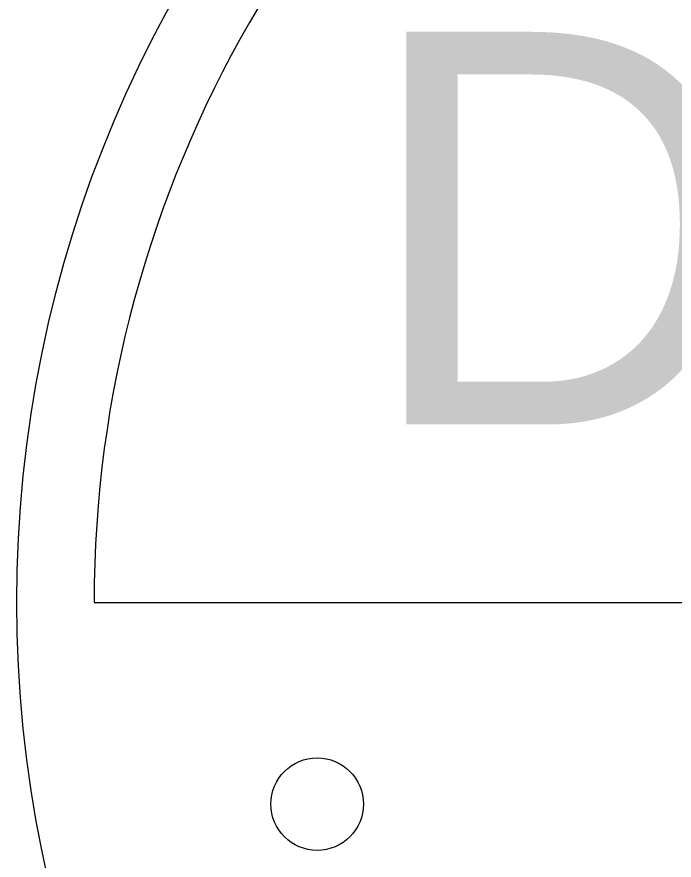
# Model space of a CAD drawing. Header units: millimetres. Extents: x -299 to 252, y -245 to 245.
# Drawn here: x -295 to -252.5, y -181.7 to -127.1 of the extents above; entities that cross this region are included whole.
import ezdxf

# ---------------------------------------------------------------- set-up
doc = ezdxf.new("R2010")
doc.units = ezdxf.units.MM
doc.header["$MEASUREMENT"] = 0
doc.styles.add('0', font='arial.ttf', dxfattribs={"height": 1})

msp = doc.modelspace()

# ---------------------------------------------------------------- linework, layer by layer
at = {"lineweight": 9}
for points in [[(-135.0011, -165.0006), (-135.0011, -120.8182), (-170.8181, -85.0012), (-215.0006, -85.0012), (-215.0006, -85.0012), (-259.183, -85.0012), (-295, -120.8182), (-295, -165.0006), (-295, -165.0006), (-295, -209.1831), (-259.183, -245), (-215.0006, -245), (-215.0006, -245), (-170.8181, -245), (-135.0011, -209.1831), (-135.0011, -165.0006)], [(-272.5845, -178.0605), (-272.5845, -176.4063), (-273.9254, -175.0654), (-275.5796, -175.0654), (-275.5796, -175.0654), (-277.2337, -175.0654), (-278.5747, -176.4063), (-278.5747, -178.0605), (-278.5747, -178.0605), (-278.5747, -179.7146), (-277.2337, -181.0555), (-275.5796, -181.0555), (-275.5796, -181.0555), (-273.9254, -181.0555), (-272.5845, -179.7146), (-272.5845, -178.0605)]]:
    msp.add_open_spline(points, degree=3, knots=[0, 0, 0, 0, 0.2, 0.2, 0.2, 0.2, 0.4, 0.4, 0.4, 0.4, 0.6, 0.6, 0.6, 0.6, 1, 1, 1, 1], dxfattribs=at)
for points in [[(-252.5005, -100.044), (-275.7081, -113.4418), (-290.0047, -138.2034), (-290.0047, -165.0006)], [(-290.0047, -165.0112), (-290.0047, -165.0112), (-234.9925, -165.0112), (-234.9925, -165.0112)]]:
    msp.add_open_spline(points, degree=3, dxfattribs=at)

# ---------------------------------------------------------------- texts
at = {"color": 250, "style": '0'}
msp.add_text('D', height=25.3999, dxfattribs=at).set_placement((-272.7258, -153.5029))

doc.saveas('drawing.dxf')
